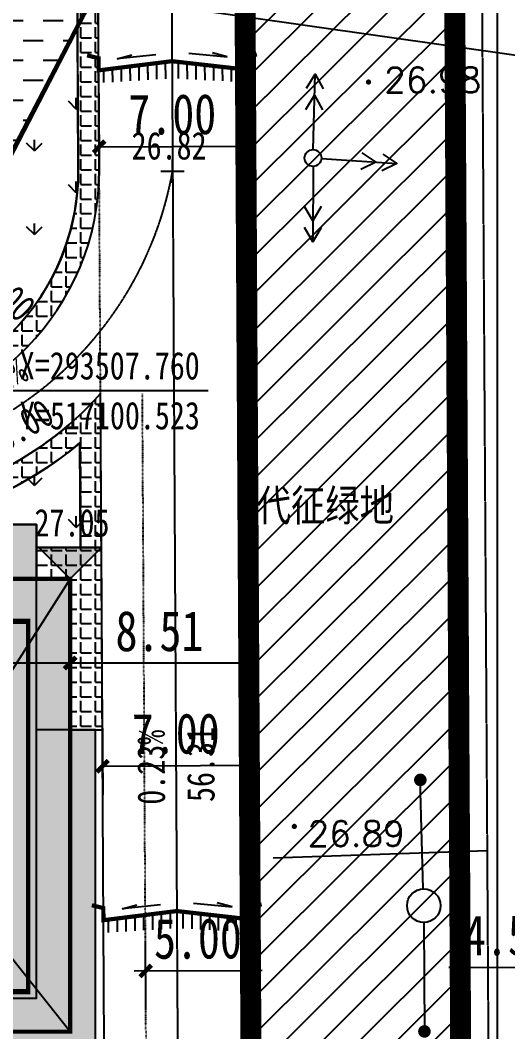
# Model space of a CAD drawing. Extents: x 1977 to 1034874806, y 3985 to 587211952.
# Drawn here: x 517108541 to 517131788, y 293480453 to 293528707 of the extents above; entities that cross this region are included whole.
import ezdxf
from ezdxf.xclip import XClip

# ---------------------------------------------------------------- set-up
doc = ezdxf.new("R2010")
doc.units = 0
doc.header["$LTSCALE"] = 10
doc.header["$MEASUREMENT"] = 0
doc.header["$XCLIPFRAME"] = 0
for name, pattern in [('109-34 轴网$0$L1$0$$AUDIT_BAD_LTYPE1', [0]), ('ACAD_ISO04W100', [30, 24, -3, 0, -3]), ('DASH', [0.35, 0.25, -0.1]), ('X-地形图$0$B1', [3, 2, -1]), ('红线参照$0$DIVIDE2', [0.625, 0.25, -0.125, 0, -0.125, 0, -0.125])]:
    doc.linetypes.add(name, pattern=pattern)
for name, color, linetype in [('01-标注_尺寸', 3, 'Continuous'), ('02-TEXT_房间', 7, 'Continuous'), ('05-填充-第三批规证建筑', 252, 'Continuous'), ('DIM_ELEV', 3, 'Continuous'), ('M-建筑 地下室轮廓', 120, 'DASH'), ('M-建筑 坐标', 3, 'Continuous'), ('M-建筑 轮廓', 51, 'Continuous'), ('M-建筑 轮廓_细线', 51, 'Continuous'), ('M-建筑 首层轮廓', 4, 'Continuous'), ('M-用地 代征绿地', 126, 'Continuous'), ('M-用地 代征道路', 216, 'Continuous'), ('M-用地 地形图', 8, 'Continuous'), ('M-用地 建筑退线', 5, 'Continuous'), ('M-用地 红线', 20, 'ACAD_ISO04W100'), ('M-绿化 填充 0.5覆土', 77, 'Continuous'), ('M-绿化 填充 实土104', 126, 'Continuous'), ('M-道路 边线', 2, 'Continuous'), ('PUB_DIM', 3, 'Continuous'), ('PUB_TEXT', 7, 'Continuous'), ('SPACE_HATCH', 8, 'Continuous'), ('X-地形图$0$GCD', 1, 'Continuous'), ('屋顶', 6, 'Continuous'), ('竖向', 3, 'Continuous'), ('透水铺装', 32, 'Continuous'), ('道路中心线', 1, 'Continuous'), ('道路横断面示意', 7, 'Continuous')]:
    doc.layers.add(name, color=color, linetype=linetype)
doc.styles.add('-黑体', font='simhei.ttf', dxfattribs={"width": 0.8})
doc.styles.get("Standard").update_dxf_attribs({"font": 'simhei.ttf', "width": 0.8})
doc.styles.add('X-地形图$0$HZ', font='simplex.shx', dxfattribs={"bigfont": 'hztxt.shx'})
doc.styles.add('黑体', font='simhei.ttf', dxfattribs={"width": 0.8})
doc.styles.add('黑体_T3', font='simhei.ttf', dxfattribs={"width": 0.8})
doc.linetypes.add('X-地形图$0$B31', pattern='A,0,-1e-09,[149,symbolx.shx,S=0.125,R=0,X=0,Y=0],-1.5', length=1.500000001)
doc.dimstyles.new('_TCH_ARCH&&550', dxfattribs={"dimtxt": 1925, "dimasz": 550, "dimexe": 1375, "dimexo": 0, "dimgap": 550, "dimtad": 1, "dimlfac": 0.001, "dimzin": 0, "dimdsep": 46, "dimtxsty": '黑体_T3', "dimblk": 'ARCHTICK', "dimcen": 0.09, "dimclrt": 7, "dimazin": 2, "dimtfac": 1, "dimtix": 1, "dimtmove": 2, "dimatfit": 3, "dimfxl": 0, "dimtolj": 1, "dimtzin": 0, "dimarcsym": 0})
pattern_1 = [(90, (517055335.4446935, 293344865.7831461), (-1995.59095, 1995.59095), [529.16132, -3462.0203]), (45, (517055335.4446935, 293344865.7831461), (-1995.592310163021, 1995.592310163021), [529.16132, -2293.0323]), (135, (517055335.4446935, 293344865.7831461), (-1995.592310163021, -1995.592310163021), [529.16132, -2293.0323])]
pattern_2 = [(0, (0, 0), (0, 698.5), [508, -190.5]), (90, (0, 0), (-698.5, 4.277078946022131e-14), [508, -190.5])]

# ---------------------------------------------------------------- blocks, each defined once
blk = doc.blocks.new('A$C3E4A7FB4')
at = {"layer": '05-填充-第三批规证建筑', "ltscale": 0.02}
h = blk.add_hatch(color=252, dxfattribs=at)
h.dxf.hatch_style = 1
h.paths.add_polyline_path([(42800, 28800.00001394749), (42800, 38600), (24400, 38600), (24400, 37200), (13200, 37200), (13200, 30200), (7600, 30200), (7600, 28800), (-3600, 28800), (-3600, 17600), (-5000, 17600), (-5000, -3600), (9200, -3600), (9200, -800), (20400, -800), (20400, 11800), (27400, 11800), (27400, 16000.00001394749), (32800, 16000.00001394749), (32800, 13200), (45600, 13200), (45600, 28800)])
blk.add_lwpolyline([(16250, 12499.99999248981), (14520, 12499.99999248981), (14520, 14799.99999248981), (16250, 14799.99999248981)], close=True)
at = {"layer": 'M-建筑 轮廓_细线'}
for points in [[(42800, 28800.00001394749), (42800, 38600), (24400, 38600), (24400, 37200), (13200, 37200), (13200, 30200), (7600, 30200), (7600, 28800), (-3600, 28800), (-3600, 17600), (-5000, 17600), (-5000, -3600), (9200, -3600), (9200, -800), (20400, -800), (20400, 11800), (27400, 11800), (27400, 16000.00001394749), (32800, 16000.00001394749), (32800, 13200), (45600, 13200), (45600, 28800)], [(27400, 16000), (42800, 16000), (42800, 38600), (24400, 38600), (24400, 37200), (13200, 37200), (13200, 29900.00001394749), (13400, 29900.00001394749), (13400, 25150.00001394749), (8850, 25150.00001394749), (8850, 28600), (7900, 28600), (7900, 28800), (-3600, 28800), (-3600, 10400), (-2200, 10400), (-2200, -800), (20400, -800), (20400, 11800), (27400, 11800)]]:
    blk.add_lwpolyline(points, close=True, dxfattribs=at)
blk = doc.blocks.new('A$C29D53FC1')
at = {"layer": '道路横断面示意'}
h = blk.add_hatch(color=256, dxfattribs=at)
h.dxf.hatch_style = 1
h.paths.add_polyline_path([(856.7492861747742, -124.9961168766022), (530.9660828113556, -20.01970621943474), (522.7596299648285, -76.26843333244324)])
for p, q in [((0, 0), (856.7492861747742, -124.9961168766022)), ((856.7492861747742, -124.9961168766022), (530.9660828113556, -20.01970621943474))]:
    blk.add_line(p, q, dxfattribs=at)
blk = doc.blocks.new('A$C1D480FC7')
at = {"layer": '05-填充-第三批规证建筑', "ltscale": 0.02}
h = blk.add_hatch(color=252, dxfattribs=at)
h.dxf.hatch_style = 1
h.paths.add_polyline_path([(19500, 14400), (19500, -2700.001630485058), (-2700, -2700.001630485058), (-2700, 27899.99836951494), (8400.000034153461, 27899.99836951494), (8400.000034153461, 29499.99760532379), (14100, 29499.99760532379), (14100, 35999.99836951494), (44400, 35999.99836951494), (44400, 14399.99836951494), (24230, 14399.99836951494), (24230, 14400.49165165424)])
at = {"linetype": '109-34 轴网$0$L1$0$$AUDIT_BAD_LTYPE1'}
for points in [[(8500.000501096249, 33799.99956291914), (14000, 33799.99956291914), (14000, 29599.99995613098), (8500.000501096249, 29599.99995613098)], [(24500, 9900.492407739162), (19500, 9900.492407739162), (19500, 14400), (24500, 14400)]]:
    blk.add_lwpolyline(points, close=True, dxfattribs=at)
at = {"layer": 'M-建筑 首层轮廓', "const_width": 200}
blk.add_lwpolyline([(19500, 14400), (19500, -2700.001630485058), (-2700, -2700.001630485058), (-2700, 27899.99836951494), (8400.000034153461, 27899.99836951494), (8400.000034153461, 29499.99760532379), (14100, 29499.99760532379), (14100, 29499.99760532379), (14100, 35999.99836951494), (44400, 35999.99836951494), (44400, 14399.99836951494), (24230, 14399.99836951494), (24230, 14400.49165165424), (19500, 14400)], dxfattribs=at)
at = {"layer": '屋顶'}
for points in [[(7599.583490014076, 30199.99997955561), (27399.58349001408, 30199.99997955561), (27399.58349001408, 11799.99997955561), (7599.583490014076, 11799.99997955561)], [(7899.583490014076, 29899.99997955561), (27099.58349001408, 29899.99997955561), (27099.58349001408, 12099.99997955561), (7899.583490014076, 12099.99997955561)], [(18150.00003361702, 28249.99998939037), (17050.0003285408, 28249.99998939037), (17050.0003285408, 26149.99996113777), (18150.00003361702, 26149.99996113777)], [(18150.00030893087, 24450.00001049042), (17050.0003285408, 24450.00001358986), (17050.0003285408, 23162.77809983492), (18150.00030893087, 23162.77809983492)], [(17050.0003285408, 23162.77809983492), (18150.00030893087, 23162.77809983492), (18150.00030893087, 24450.0000180006), (17050.0003285408, 24450.00001358986)], [(8000.000054061413, 22200.19447880983), (12550.00002348423, 22200.19447880983), (12550.00002348423, 16500.19450062513), (8000.000054061413, 16500.19450062513)], [(13900.00002348423, 16500.19450062513), (13900.00002348423, 22200.00001049042), (17400.00002348423, 22200.00001049042), (17400.00002348423, 17400.00003224611), (22399.99981158972, 17400.00003021955), (22399.99981099367, 11999.99999183416), (14699.79929858446, 11999.99999153614), (14699.79929864407, 14950.00001049042), (16500.0000000596, 14950.00001049042), (16500.0000000596, 16500.19450062513)], [(14699.79929864407, 14550.49257439375), (13699.79931497574, 14550.49257439375), (13699.79931497574, 12750.49254614115), (14699.79929864407, 12750.49254614115)]]:
    blk.add_lwpolyline(points, close=True, dxfattribs=at)
for points in [[(18149.99999803305, 24450.00001049042), (18149.99999803305, 21550.00001049042), (25700.0000000596, 21550.00001049042), (25699.9999999404, 25550.00001394749), (24500.00000035763, 25550.00001335144), (24499.99996888638, 30000.00001776218), (18150.00000202656, 30000.00001835823), (18149.99999803305, 24450.00001049042), (18149.99999803305, 24450.00001049042)], [(14899.6863219142, 16500.19450062513), (14599.99997186661, 16500.19450062513), (14599.99997186661, 15500.19451695681), (16500.00000011921, 15500.19451695681), (16500.00000011921, 16500.19450062513), (16399.6863219142, 16500.19450062513)], [(22399.99979788065, 14400.00003051758), (22399.99979788065, 14699.68638056517), (23399.99978154898, 14699.68638056517), (23399.99978154898, 12599.68635231256), (22399.99979788065, 12599.68635231256), (22399.99979788065, 12900.00003051758)]]:
    blk.add_lwpolyline(points, dxfattribs=at)
at = {"layer": '屋顶', "linetype": 'DASH'}
blk.add_lwpolyline([(7000.000063300133, 19650.19444483519), (8000.00004696846, 19650.19444483519), (8000.00004696846, 21750.19447308779), (7000.000063300133, 21750.19447308779)], close=True, dxfattribs=at)
blk = doc.blocks.new('X-地形图$0$BC119')
at = {"linetype": 'Continuous'}
blk.add_line((0.4000000000000001, 0), (3, 0), dxfattribs=at)
at = {"linetype": 'Continuous', "const_width": 0.15}
blk.add_lwpolyline([(2.925, 0, 1), (3.075, 0, 1)], format="xyb", close=True, dxfattribs=at)
at = {"linetype": 'Continuous'}
blk.add_circle((0, 0), 0.4, dxfattribs=at)
blk = doc.blocks.new('X-地形图$0$M511')
at = {"linetype": 'Continuous'}
blk.add_lwpolyline([(0.4000000000232831, 0), (4.007179676904343, 2.91038304567337e-11)], dxfattribs=at)
for points in [[(2.307179676950909, 0.3999999999650754), (3, 0), (2.307179676950909, -0.3999999999941792)], [(3.314359353855252, 0.3999999999941792), (4.007179676904343, 2.91038304567337e-11), (3.314359353855252, -0.3999999999650754)]]:
    blk.add_lwpolyline(points)
blk.add_circle((0, 0), 0.4000000000000001, dxfattribs=at)
blk = doc.blocks.new('X-地形图$0$BC200')
at = {"linetype": 'Continuous', "const_width": 0.25, "flags": 128}
blk.add_lwpolyline([(-0.125, 0, 1), (0.125, 0, 1)], format="xyb", close=True, dxfattribs=at)
blk = doc.blocks.new('X-地形图$0$A$C7BFD1BD2')
at = {"layer": 'X-地形图$0$GCD', "linetype": 'Continuous', "xscale": 0.5, "yscale": 0.5, "zscale": 0.5}
blk.add_blockref('X-地形图$0$BC200', (-174.8526124768541, -224.242856917961), dxfattribs=at)
at = {"layer": 'X-地形图$0$GCD', "linetype": 'Continuous', "xscale": 0.5000000000000001, "yscale": 0.5000000000000001, "zscale": 0.5000000000000001, "rotation": 12.41132923232411}
blk.add_blockref('X-地形图$0$BC200', (-178.3896047211019, -259.7494138632901), dxfattribs=at)
at = {"layer": 'X-地形图$0$GCD', "linetype": 'Continuous', "style": 'X-地形图$0$HZ'}
for s, p in [('26.98', (-174.1026124768541, -224.742856917961)), ('26.89', (-177.7540087111993, -260.6964690759778))]:
    blk.add_text(s, height=1.2, dxfattribs=at).set_placement(p)
blk = doc.blocks.new('dixingtu')
at = {"linetype": 'X-地形图$0$B1', "flags": 128}
blk.add_lwpolyline([(517130221.4136752, 293585909.8211697), (517131387.4226615, 293391759.9571285)], dxfattribs=at)
for points in [[(517120118.1184239, 293377370.2019362), (517125067.1132219, 293386447.6959275), (517124870.1500217, 293421447.1417159), (517129757.5204485, 293441474.9626237), (517129064.4492963, 293564630.4828299), (517108952.0187654, 293584560.9277471), (516934372.5839309, 293583956.5441711, 0.07507629949459868), (516850263.8305894, 293570957.8344297), (516833058.6072352, 293559600.885485, 0.02679212214802999), (516805772.6331713, 293547166.4583017), (516801839.8695204, 293531329.8940951, -0.1302458943098072), (516934431.4365628, 293566956.6460429), (517119047.6034387, 293567595.7761858)], [(517113257.0158966, 293364785.5015052), (517120118.1184239, 293377370.2019362), (517119047.6034387, 293567595.7761858), (516934431.4365628, 293566956.6460429, 0.1302458943098072), (516801839.8695204, 293531329.8940951), (516799128.9710066, 293520413.5725446), (516922623.7092775, 293326413.277699), (516937581.6087633, 293312226.6204827), (516956376.5843568, 293282701.2264559), (516977085.3054454, 293278102.4894085)]]:
    blk.add_lwpolyline(points, format="xyb", close=True)
at = {"linetype": 'X-地形图$0$B31', "flags": 128}
blk.add_lwpolyline([(517120601.9523091, 293488756.4247392), (517130802.7821325, 293489107.302265)], dxfattribs=at)
at = {"linetype": 'Continuous', "xscale": 1000, "yscale": 1000, "zscale": 1000}
blk.add_blockref('X-地形图$0$A$C7BFD1BD2', (517300000, 293750000), dxfattribs=at)
at = {"linetype": 'Continuous'}
for name, p, xscale, yscale, zscale, rotation in [('X-地形图$0$M511', (517122502.4859427, 293522134.9054375), 1000, 1000, 1000, 88.57936904534726), ('X-地形图$0$M511', (517122502.4859427, 293522134.9054375), 1000, 1000, 1000, 356.2476309766739), ('X-地形图$0$M511', (517122502.485943, 293522134.905437), 1000, 1000, 1000, 269.8429690519677), ('X-地形图$0$BC119', (517127784, 293486470), 2000.000000012203, 2000.000000012203, 2000.000000012203, 91.57557583174454), ('X-地形图$0$BC119', (517127784, 293486470), 1999.999999999242, 1999.999999999242, 1999.999999999242, 270.2897730647276)]:
    blk.add_blockref(name, p, dxfattribs=dict(at, xscale=xscale, yscale=yscale, zscale=zscale, rotation=rotation))
blk = doc.blocks.new('_ArchTick')
at = {"color": 0, "linetype": 'ByBlock', "const_width": 0.4}
blk.add_lwpolyline([(-0.5, -0.5), (0.5, 0.5)], dxfattribs=at)
blk = doc.blocks.new('*D373')
at = {"layer": '01-标注_尺寸', "color": 0, "lineweight": -2, "transparency": 16777216}
for p, q in [((517129514.0709072, 293484863.745012), (517129528.123737, 293482147.2708052)), ((517134071.0304801, 293484887.3190174), (517134085.08331, 293482170.8448105)), ((517129521.0106997, 293483522.2524068), (517128971.0180591, 293483519.4071918)), ((517129521.0106997, 293483522.2524068), (517134077.9702727, 293483545.8264121)), ((517134077.9702727, 293483545.8264121), (517134627.9629133, 293483548.6716271))]:
    blk.add_line(p, q, dxfattribs=at)
at = {"layer": 'Defpoints', "color": 0, "transparency": 16777216}
for p in [(517129514.0709072, 293484863.745012), (517134071.0304801, 293484887.3190174), (517134077.9702727, 293483545.8264121)]:
    blk.add_point(p, dxfattribs=at)
at = {"layer": '01-标注_尺寸', "color": 0, "lineweight": -2, "transparency": 16777216, "xscale": 550, "yscale": 550, "zscale": 550}
for p, rotation in [((517129521.0106997, 293483522.2524068), 0.2963991545750932), ((517134077.9702727, 293483545.8264121), 180.2963991545751)]:
    blk.add_blockref('_ArchTick', p, dxfattribs=dict(at, rotation=rotation))
at = {"layer": '01-标注_尺寸', "color": 7, "transparency": 16777216, "insert": (517131791.6661451, 293485046.5191712), "char_height": 1925, "attachment_point": 5, "rotation": 0.29639915457507665, "style": '黑体_T3'}
blk.add_mtext('\\A1;4.56', dxfattribs=at)
blk = doc.blocks.new('*D482')
at = {"layer": '01-标注_尺寸', "color": 0, "lineweight": -2, "transparency": 16777216}
for p, q in [((517112286.2719284, 293525216.0179642), (517112308.3445768, 293521291.9136611)), ((517119286.1611931, 293525255.3915594), (517119308.2338415, 293521331.2872562)), ((517112300.6104777, 293522666.8919095), (517119300.4997424, 293522706.2655047))]:
    blk.add_line(p, q, dxfattribs=at)
at = {"layer": 'Defpoints', "color": 0, "transparency": 16777216}
for p in [(517112286.2719284, 293525216.0179642), (517119286.1611931, 293525255.3915594), (517119300.4997424, 293522706.2655047)]:
    blk.add_point(p, dxfattribs=at)
at = {"layer": '01-标注_尺寸', "color": 0, "lineweight": -2, "transparency": 16777216, "xscale": 550, "yscale": 550, "zscale": 550}
for p, rotation in [((517119300.4997424, 293522706.2655047), 0.3222789605530527), ((517112300.6104777, 293522666.8919095), 180.322278960553)]:
    blk.add_blockref('_ArchTick', p, dxfattribs=dict(at, rotation=rotation))
at = {"layer": '01-标注_尺寸', "color": 7, "transparency": 16777216, "insert": (517115791.9867711, 293524209.869216), "char_height": 1925, "attachment_point": 5, "rotation": 0.3222789605530527, "style": '黑体_T3'}
blk.add_mtext('\\A1;7.00', dxfattribs=at)
blk = doc.blocks.new('*D492')
at = {"layer": '01-标注_尺寸', "color": 0, "lineweight": -2, "transparency": 16777216}
for p, q in [((517112450.5103379, 293496017.5037665), (517112474.5230242, 293491748.4969732)), ((517119450.3995737, 293496056.8773615), (517119474.41226, 293491787.8705681)), ((517112466.7889252, 293493123.4752216), (517119466.678161, 293493162.8488166))]:
    blk.add_line(p, q, dxfattribs=at)
at = {"layer": 'Defpoints', "color": 0, "transparency": 16777216}
for p in [(517112450.5103379, 293496017.5037665), (517119450.3995737, 293496056.8773615), (517119466.678161, 293493162.8488166)]:
    blk.add_point(p, dxfattribs=at)
at = {"layer": '01-标注_尺寸', "color": 0, "lineweight": -2, "transparency": 16777216, "xscale": 550, "yscale": 550, "zscale": 550}
for p, rotation in [((517112466.7889252, 293493123.4752216), 180.3222789599353), ((517119466.678161, 293493162.8488166), 0.3222789599352618)]:
    blk.add_blockref('_ArchTick', p, dxfattribs=dict(at, rotation=rotation))
at = {"layer": '01-标注_尺寸', "color": 7, "transparency": 16777216, "insert": (517115958.1652042, 293494666.4525281), "char_height": 1925, "attachment_point": 5, "rotation": 0.3222789599352618, "style": '黑体_T3'}
blk.add_mtext('\\A1;7.00', dxfattribs=at)
blk = doc.blocks.new('*D546')
at = {"layer": '01-标注_尺寸', "color": 0, "lineweight": -2, "transparency": 16777216}
for p, q in [((517114531.9608855, 293481542.7385681), (517114514.0411789, 293484728.5275857)), ((517119531.8818157, 293481570.8625637), (517119513.9621091, 293484756.6515812)), ((517114521.7752777, 293483353.5493373), (517113971.7839783, 293483350.4556978)), ((517114521.7752777, 293483353.5493373), (517119521.6962078, 293483381.6733328)), ((517119521.6962078, 293483381.6733328), (517120071.6875072, 293483384.7669722))]:
    blk.add_line(p, q, dxfattribs=at)
at = {"layer": 'Defpoints', "color": 0, "transparency": 16777216}
for p in [(517119521.6962078, 293483381.6733328), (517114531.9608855, 293481542.7385681), (517119531.8818157, 293481570.8625637)]:
    blk.add_point(p, dxfattribs=at)
at = {"layer": '01-标注_尺寸', "color": 0, "lineweight": -2, "transparency": 16777216, "xscale": 550, "yscale": 550, "zscale": 550}
for p, rotation in [((517114521.7752777, 293483353.5493373), 0.3222789465311848), ((517119521.6962078, 293483381.6733328), 180.3222789465312)]:
    blk.add_blockref('_ArchTick', p, dxfattribs=dict(at, rotation=rotation))
at = {"layer": '01-标注_尺寸', "color": 7, "transparency": 16777216, "insert": (517117013.1674041, 293484890.901844), "char_height": 1925, "attachment_point": 5, "rotation": 0.3222789465311703, "style": '黑体_T3'}
blk.add_mtext('\\A1;5.00', dxfattribs=at)
blk = doc.blocks.new('*D574')
at = {"layer": '01-标注_尺寸', "color": 0, "lineweight": -2, "transparency": 16777216}
for p, q in [((517080622.087593, 293493955.1791346), (517080622.087593, 293499419.6591213)), ((517110922.4163412, 293493955.1791346), (517110922.4163412, 293499419.6591213)), ((517080622.087593, 293498044.6591213), (517110922.4163412, 293498044.6591213))]:
    blk.add_line(p, q, dxfattribs=at)
at = {"layer": 'Defpoints', "color": 0, "transparency": 16777216}
for p in [(517110922.4163412, 293498044.6591213), (517080622.087593, 293493955.1791346), (517110922.4163412, 293493955.1791346)]:
    blk.add_point(p, dxfattribs=at)
at = {"layer": '01-标注_尺寸', "color": 0, "lineweight": -2, "transparency": 16777216, "xscale": 550, "yscale": 550, "zscale": 550, "rotation": 180}
blk.add_blockref('_ArchTick', (517080622.087593, 293498044.6591213), dxfattribs=at)
at = {"layer": '01-标注_尺寸', "color": 0, "lineweight": -2, "transparency": 16777216, "xscale": 550, "yscale": 550, "zscale": 550}
blk.add_blockref('_ArchTick', (517110922.4163412, 293498044.6591213), dxfattribs=at)
at = {"layer": '01-标注_尺寸', "color": 7, "transparency": 16777216, "insert": (517090790.7412005, 293499601.1978324), "char_height": 1925, "attachment_point": 5, "style": '黑体_T3'}
blk.add_mtext('\\A1;30.30', dxfattribs=at)
blk = doc.blocks.new('*D575')
at = {"layer": '01-标注_尺寸', "color": 0, "lineweight": -2, "transparency": 16777216}
for p, q in [((517110922.4163412, 293493955.1791346), (517110922.4163412, 293499419.6591213)), ((517119436.7185223, 293493955.1791346), (517119436.7185223, 293499419.6591213)), ((517110922.4163412, 293498044.6591213), (517119436.7185223, 293498044.6591213))]:
    blk.add_line(p, q, dxfattribs=at)
at = {"layer": 'Defpoints', "color": 0, "transparency": 16777216}
for p in [(517119436.7185223, 293498044.6591213), (517110922.4163412, 293493955.1791346), (517119436.7185223, 293493955.1791346)]:
    blk.add_point(p, dxfattribs=at)
at = {"layer": '01-标注_尺寸', "color": 0, "lineweight": -2, "transparency": 16777216, "xscale": 550, "yscale": 550, "zscale": 550, "rotation": 180}
blk.add_blockref('_ArchTick', (517110922.4163412, 293498044.6591213), dxfattribs=at)
at = {"layer": '01-标注_尺寸', "color": 0, "lineweight": -2, "transparency": 16777216, "xscale": 550, "yscale": 550, "zscale": 550}
blk.add_blockref('_ArchTick', (517119436.7185223, 293498044.6591213), dxfattribs=at)
at = {"layer": '01-标注_尺寸', "color": 7, "transparency": 16777216, "insert": (517115179.5674317, 293499557.1591213), "char_height": 1925, "attachment_point": 5, "style": '黑体_T3'}
blk.add_mtext('\\A1;8.51', dxfattribs=at)

msp = doc.modelspace()

# ---------------------------------------------------------------- hatches: boundary and pattern name
at = {"layer": 'DIM_ELEV'}
msp.add_hatch(color=256, dxfattribs=at).paths.add_polyline_path([(517110922.4161825, 293502055.5107641), (517109422.4161825, 293503555.5107641), (517112422.4161825, 293503555.5107641)])
at = {"layer": 'M-用地 代征绿地'}
h = msp.add_hatch(dxfattribs=at)
h.set_pattern_fill('普通砖', color=256, scale=500)
h.set_pattern_definition([(45, (5.364418029785156e-07, 897.5567491059301), (-883.8838300365748, 883.883830036575), [])])
h.paths.add_polyline_path([(517108949.4738886, 293584566.12585), (516934370.473893, 293583962.12585, 0.0374860606277796), (516891827.4738886, 293580619.12585, 0.03748490662940623), (516850261.4738886, 293570963.12585), (516833056.4738886, 293559606.12585), (516819246.4738886, 293553754.12585), (516805770.4738886, 293547171.12585), (516801837.4738886, 293531335.12585, -0.06489418597320953), (516865813.4738886, 293557783.12585, -0.0648428666169169), (516934428.4738873, 293566962.12585), (517119045.4738886, 293567601.12585), (517119567.7450143, 293474751.0862261, 0.4125670460722625), (517125567.6500984, 293468784.835022), (517128567.8982193, 293468784.835022, 0.04329282612153178), (517129601.1019961, 293468874.463633), (517129061.4738886, 293564635.12585)])
at = {"layer": 'M-用地 代征道路', "linetype": 'Continuous'}
h = msp.add_hatch(dxfattribs=at)
h.set_pattern_fill('ANSI31', color=256, scale=2000, angle=45)
h.set_pattern_definition([(90, (5.364418029785156e-07, -8.940696716308594e-07), (-3175, 6.821210263296962e-13), [])])
h.paths.add_polyline_path([(516805773.0000005, 293547165.9999991), (516819249.0000005, 293553748.9999991), (516833059.0000005, 293559600.9999991), (516850264.0000005, 293570957.9999991, -0.03748490662940613), (516891830.0000005, 293580613.9999991, -0.03748606062518316), (516934373.000002, 293583956.9999991), (517108952.0000005, 293584560.9999991), (517129064.0000005, 293564629.9999991), (517129758.0000005, 293441474.9999991), (517124870.0000005, 293421446.9999991), (517125067.0000005, 293386447.9999991), (517120118.0000005, 293377369.9999991), (517113257.0000005, 293364785.9999991), (516977085.0000005, 293278101.9999991), (516956377.0000005, 293282700.9999991), (516937582.0000005, 293312226.9999991), (516922624.0000005, 293326412.9999991), (516799129.0000005, 293520413.9999991), (516801840.0000005, 293531329.9999991)], flags=16)
edge = h.paths.add_edge_path()
edge.add_line((517148867.0000005, 293599698.9999991), (516934315.3290611, 293598955.9803599))
edge.add_arc((516935357.1341338, 293298946.8746312), 300010.9145980633, 90.19896327367037, 106.3380198189794)
edge.add_arc((516935363.7905613, 293298956.2722516), 300003.7690770355, 106.3397446327378, 122.480048359494)
edge.add_line((516774260.0000024, 293552033.0000004), (516760762.0000005, 293543440.9999991))
edge.add_line((516760762.0000005, 293543440.9999991), (516959452.0000005, 293231314.9999991))
edge.add_line((516959452.0000005, 293231314.9999991), (517150257.0000005, 293352775.9999991))
edge.add_line((517150257.0000005, 293352775.9999991), (517148867.0000005, 293599698.9999991))
h.paths.add_polyline_path([(516983988.0000005, 293276569.999999), (516977085.0000005, 293278101.9999991), (517113257.0000005, 293364785.9999991), (517108308.0000005, 293355707.9999991), (517078783.0000005, 293336912.9999991), (517064596.0000005, 293321954.9999992), (517033070.0000005, 293301886.9999991), (517013514.0000007, 293295364.9999992)])
at = {"layer": 'M-绿化 填充 0.5覆土'}
h = msp.add_hatch(dxfattribs=at)
h.set_pattern_fill('DASH', color=256, scale=1000)
h.set_pattern_definition([(0, (517055335.4446935, 293344865.7831461), (952.5, 952.5), [952.5, -952.5])])
h.paths.add_polyline_path([(517111268.326812, 293528403.5186117), (517111255.1439037, 293530747.1934126, 0.2323848710538467), (517106928.4915195, 293539429.9620715), (517086552.6935351, 293550036.9311308, 0.1230469503242225), (517089278.4397672, 293544192.8485426), (517108523.1525198, 293534174.4932308), (517097117.7898356, 293512265.4151571), (517096193.6170698, 293510490.1298075), (517100402.8274609, 293510526.8630301, 0.03686230132486175), (517102017.069671, 293510660.207516)])
at = {"layer": 'M-绿化 填充 实土104'}
h = msp.add_hatch(dxfattribs=at)
h.set_pattern_fill('GRASS', color=256, scale=1000)
h.set_pattern_definition(pattern_1)
h.paths.add_polyline_path([(517111306.661558, 293521588.316973), (517111268.326812, 293528403.5186117), (517102017.069671, 293510660.207516, 0.3707938634471042)])
h = msp.add_hatch(dxfattribs=at)
h.set_pattern_fill('GRASS', color=256, scale=1000)
h.set_pattern_definition(pattern_1)
edge = h.paths.add_edge_path()
edge.add_line((517109322.087593, 293504655.1807651), (517109322.087593, 293503555.5108652))
edge.add_line((517109322.087593, 293503555.5108652), (517111408.0940727, 293503555.5108652))
edge.add_line((517111408.0940727, 293503555.5108652), (517111380.0546038, 293508540.4045979))
edge.add_arc((517100378.2000245, 293521599.7397646), 17075.91986339173, 277.480789299196, 310.11250758250344, ccw=False)
edge.add_line((517102601.3782943, 293504669.1604018), (517102491.0029511, 293504655.1807651))
edge.add_line((517102491.0029511, 293504655.1807651), (517104450.5616238, 293504655.1807651))
edge.add_line((517104450.5616238, 293504655.1807651), (517109322.087593, 293504655.1807651))
at = {"layer": 'SPACE_HATCH'}
h = msp.add_hatch(dxfattribs=at)
h.set_pattern_fill('ANGLE', color=256, scale=200, style=0)
h.set_pattern_definition(pattern_2)
h.paths.add_polyline_path([(517112306.6460543, 293521593.9412763), (517112255.3642274, 293530710.892031, 0.1838804658218255), (517109173.4300895, 293538672.8083133), (517109004.8946255, 293538349.0546993), (517106743.8265368, 293539526.0922454, -0.2379194197144548), (517111255.3800467, 293530705.2672319), (517111306.6618736, 293521588.3164772, -0.413305352577295), (517100402.8277766, 293510526.8625342), (517095425.4096878, 293510483.4252646, -0.1227845602738686), (517090250.1830758, 293511725.8872408), (517089788.4344626, 293510838.8764076, 0.1227845603249235), (517095434.1362231, 293509483.4633416), (517100411.5543119, 293509526.9006112, 0.4133053525799392)])
h = msp.add_hatch(dxfattribs=at)
h.set_pattern_fill('ANGLE', color=256, scale=200, style=0)
h.set_pattern_definition(pattern_2)
h.paths.add_polyline_path([(517111380.0549194, 293508540.404102), (517111408.094389, 293503555.5102682), (517112408.1102085, 293503555.5102682), (517112366.8239109, 293510895.4426445, -0.2119021742050304), (517100549.7494925, 293505527.9543087), (517095469.0423653, 293505483.6156493, -0.1227845609031613), (517087941.4399855, 293507290.8330875), (517072446.9044642, 293515356.7777434), (517071985.155851, 293514469.7669102), (517087479.6913722, 293506403.8222543, 0.1227845609038061), (517095477.7689008, 293504483.6537262), (517100558.4760279, 293504527.9923856, 0.1749210350980525)])
h = msp.add_hatch(dxfattribs=at)
h.set_pattern_fill('ANGLE', color=256, scale=200, style=0)
h.set_pattern_definition(pattern_2)
h.paths.add_polyline_path([(517110922.087593, 293494855.1807711), (517112457.0425301, 293494856.2020535), (517112408.1098956, 293503555.5102682), (517109322.087593, 293503555.5102682), (517109322.087593, 293502055.1791346), (517110922.087593, 293502055.1791346)])

# ---------------------------------------------------------------- linework, layer by layer
at = {"layer": 'DIM_ELEV'}
for p, q in [((517110922.4161825, 293502055.5107641), (517109422.4161825, 293503555.5107641)), ((517109422.4161825, 293503555.5107641), (517112422.4161825, 293503555.5107641)), ((517110922.4161825, 293502055.5107641), (517112422.4161825, 293503555.5107641))]:
    msp.add_line(p, q, dxfattribs=at)
at = {"layer": 'M-建筑 地下室轮廓', "color": 5, "ltscale": 1.25, "const_width": 200, "flags": 128}
msp.add_lwpolyline([(517078822.7153697, 293454655.043418), (517061322.7265563, 293454655.0434221), (517061322.726487, 293495155.0413448), (517044333.8473822, 293495155.0413157), (516991396.7257563, 293522712.3788781), (516959674.5812705, 293461774.7423196), (516962925.4826212, 293460082.43694), (516957292.1556343, 293449260.902561), (516941354.3550842, 293457557.5929767), (516932900.7215059, 293453164.6981233), (516881167.5069034, 293480095.3209869), (516859531.8448948, 293466333.5744758), (516855211.4278414, 293473125.9596595), (516841795.4123853, 293464592.4651068), (516806254.0933536, 293520469.0913252), (516808283.5191748, 293529022.2836819), (516820009.5747326, 293536480.8492712), (516822693.0635856, 293532261.9764863), (516820499.2497375, 293530866.5622827), (516824155.4199067, 293525118.4738171, -0.4815319947310164), (516842602.8223377, 293532695.9845725), (516843127.671582, 293532422.7651878), (516848068.3125781, 293541913.6426257), (516885455.8017035, 293522450.9361167), (516891042.9754314, 293533183.759232), (516906343.9028854, 293525218.5958472), (516917933.7933307, 293547482.5591698), (516970622.21987, 293520054.66843), (516987799.2910907, 293553051.4837078), (517035254.3728598, 293528347.9171519), (517040841.533698, 293539080.7469169), (517046074.8968065, 293536356.4289083), (517057664.7793567, 293558620.4026932), (517090439.8386371, 293541558.7786388), (517090926.723677, 293542494.0758373, -0.4517382542377485), (517090710.2660825, 293562452.4178339), (517095795.6657672, 293556804.5235319, 0.5238141250600382), (517096985.2427286, 293547508.729849), (517114251.0479327, 293538520.7152445), (517112054.3397312, 293529912.3911588), (517100522.7155502, 293507760.3602595), (517100522.7155476, 293500055.0412626), (517108922.7152988, 293500055.041268), (517108922.7152926, 293482455.0412626), (517083722.2982041, 293482455.0412722), (517083722.2981974, 293463905.0414142), (517078822.7153729, 293463905.0414142), (517078822.7153697, 293454655.0437991)], format="xyb", dxfattribs=at)
at = {"layer": 'M-建筑 坐标'}
for p, q in [((517112054.3397312, 293529912.3911588), (517132299.1434901, 293527019.095001)), ((517107620.0574071, 293511037.8142208), (517117496.8506561, 293511037.8142208)), ((517110922.087593, 293502055.1791346), (517106960.2578164, 293495844.5360172)), ((517110922.087593, 293480455.1791346), (517106522.8736206, 293485978.1279861))]:
    msp.add_line(p, q, dxfattribs=at)
at = {"layer": 'M-用地 建筑退线', "linetype": '红线参照$0$DIVIDE2', "lineweight": -3, "ltscale": 2}
msp.add_line((517112366.8235618, 293510895.4431847), (517112087.3992333, 293560571.8659005), dxfattribs=at)
msp.add_lwpolyline([(516926379.1104837, 293329825.0238006), (516926511.3404244, 293329617.300891), (516941469.3551977, 293315431.2868801), (516959482.8061356, 293287133.061161), (516976147.1521047, 293283432.1085286), (517109484.292852, 293368311.5015649), (517115110.8261021, 293378631.322935), (517114366.831094, 293510899.7289438)], dxfattribs=at)
at = {"layer": 'M-用地 红线', "ltscale": 0.05, "const_width": 1000}
for points in [[(517120118.0000005, 293377369.9999991), (517125067.0000005, 293386447.9999991), (517124870.0000005, 293421446.9999991), (517129758.0000005, 293441474.9999991), (517129064.0000005, 293564629.9999991), (517108952.0000005, 293584560.9999991), (516934373.0000005, 293583956.9999991, 0.03748606062386081), (516891830.0000005, 293580613.9999991, 0.03748490662940609), (516850264.0000005, 293570957.9999991), (516833059.0000005, 293559600.9999991), (516819249.0000005, 293553748.9999991), (516805773.0000005, 293547165.9999991), (516801840.0000005, 293531329.9999991, -0.0648941859748016), (516865816.0000005, 293557777.9999991, -0.06484286661815478), (516934431.0000005, 293566956.9999991), (517119048.0000005, 293567595.9999991), (517120118.0000005, 293377369.9999991)], [(517113257.0000005, 293364785.9999991), (517120118.0000005, 293377369.9999991), (517119048.0000005, 293567595.9999991), (516934431.0000005, 293566956.9999991, 0.06484286659516672), (516865816.0000005, 293557777.9999991, 0.0648941859732095), (516801840.0000005, 293531329.9999991), (516799129.0000005, 293520413.9999991), (516922624.0000005, 293326412.9999991), (516937582.0000005, 293312226.9999991), (516956377.0000005, 293282700.9999991), (516977085.0000005, 293278101.9999991), (517113257.0000005, 293364785.9999991)]]:
    msp.add_lwpolyline(points, format="xyb", close=True, dxfattribs=at)
at = {"layer": 'M-绿化 填充 0.5覆土'}
msp.add_lwpolyline([(517111268.326812, 293528403.5186117), (517111255.1439037, 293530747.1934126, 0.2323848710542167), (517106928.4915195, 293539429.9620715), (517086552.6935351, 293550036.9311308, 0.1230469503242227), (517089278.4397672, 293544192.8485426), (517108523.1525198, 293534174.4932308), (517097117.7898356, 293512265.4151571), (517096193.6170698, 293510490.1298075), (517100402.827461, 293510526.8630301, 0.03686230132415794), (517102017.069671, 293510660.207516), (517111268.326812, 293528403.5186117)], format="xyb", close=True, dxfattribs=at)
at = {"layer": 'M-绿化 填充 实土104'}
for points in [[(517111306.661558, 293521588.3169731), (517111268.326812, 293528403.5186117), (517102017.069671, 293510660.207516, 0.3707938634478791), (517111306.661558, 293521588.3169731)], [(517109322.087593, 293504655.1807651), (517109322.087593, 293503555.5108652), (517111408.0940727, 293503555.5108652), (517111380.0546038, 293508540.4045979, -0.1433527656027441), (517102601.3782943, 293504669.1604018), (517102491.0029511, 293504655.1807651), (517104450.5616238, 293504655.1807651)]]:
    msp.add_lwpolyline(points, format="xyb", close=True, dxfattribs=at)
at = {"layer": 'M-道路 边线'}
for p, q in [((517119194.5578294, 293541540.7665057), (517119279.9760393, 293526355.0030388)), ((517112306.6457387, 293521593.9417722), (517112255.1280844, 293530752.8182116)), ((517112541.5104434, 293479839.3851604), (517112366.8235952, 293510895.4431404))]:
    msp.add_line(p, q, dxfattribs=at)
at = {"layer": 'M-道路 边线', "ltscale": 0.5}
msp.add_lwpolyline([(517119279.9760393, 293526355.0030388), (517119677.2403227, 293455728.8356759)], dxfattribs=at)
at = {"layer": 'M-道路 边线'}
for centre, radius, end in [((517100306.8355703, 293521526.4441838), 12000, 0.3222773385140432), ((517100410.1246088, 293521527.3455736), 16000, 318.3564895701719)]:
    msp.add_arc(centre, radius, 270.5000001057791, end, dxfattribs=at)
at = {"layer": 'PUB_DIM'}
msp.add_lwpolyline([(517104700.6703443, 293517226.9361271, 0, 0, 0), (517108168.944095, 293513833.1191881, 330, 0, 0), (517108883.6812345, 293513133.7260072, 0, 0, 0)], format="xyseb", dxfattribs=at)
at = {"layer": '竖向'}
for p, q in [((517115807.1722401, 293520953.308149), (517115807.1722401, 293522067.0581487)), ((517115250.2972403, 293521510.1831488), (517116364.04724, 293521510.183149))]:
    msp.add_line(p, q, dxfattribs=at)
for points in [[(517105149.8828856, 293508601.2043639, 0, 0, 0), (517109223.7929364, 293511111.27328, 400.0000000000001, 0, 0), (517110500.8538411, 293511898.1121745, 0, 0, 0)], [(517115980.4931216, 293490696.9686589, 0, 0, 0), (517115961.5533365, 293494064.1082898, 400.0000000000001, 0, 0), (517115953.1161371, 293495564.0845608, 0, 0, 0)]]:
    msp.add_lwpolyline(points, format="xyseb", dxfattribs=at)
at = {"layer": '透水铺装', "ltscale": 0.5}
for points in [[(517112306.6460543, 293521593.9412763), (517112255.3642274, 293530710.892031, 0.1838804658213078), (517109173.4300895, 293538672.8083133), (517109004.8946255, 293538349.0546993), (517106743.8265368, 293539526.0922454, -0.2379194197149091), (517111255.3800467, 293530705.2672319), (517111306.6618736, 293521588.3164772, -0.4133053525766973), (517100402.8277766, 293510526.8625342), (517095425.4096878, 293510483.4252647, -0.1227845602732971), (517090250.1830758, 293511725.8872408), (517089788.4344626, 293510838.8764076, 0.1227845603251194), (517095434.1362231, 293509483.4633416), (517100411.5543119, 293509526.9006112, 0.4133053525795519)], [(517111380.0549194, 293508540.404102), (517111408.094389, 293503555.5102682), (517112408.1102085, 293503555.5102682), (517112366.8239109, 293510895.4426445, -0.2119021742050947), (517100549.7494925, 293505527.9543087), (517095469.0423653, 293505483.6156493, -0.1227845609030059), (517087941.4399855, 293507290.8330875), (517072446.9044642, 293515356.7777434), (517071985.155851, 293514469.7669102), (517087479.6913722, 293506403.8222543, 0.1227845609037498), (517095477.7689008, 293504483.6537262), (517100558.4760279, 293504527.9923856, 0.1749210350979686)]]:
    msp.add_lwpolyline(points, format="xyb", close=True, dxfattribs=at)
at = {"layer": '透水铺装', "ltscale": 0.02}
msp.add_lwpolyline([(517110922.087593, 293494855.1807711), (517112457.0425301, 293494856.2020535), (517112408.1098956, 293503555.5102682), (517109322.087593, 293503555.5102682), (517109322.087593, 293502055.1791346), (517110922.087593, 293502055.1791346), (517110922.0875961, 293494855.1807711)], dxfattribs=at)
at = {"layer": '道路中心线', "linetype": 'ACAD_ISO04W100', "ltscale": 0.04}
msp.add_lwpolyline([(517068502.6591161, 293564083.6348404), (517115705.9186866, 293539511.1732339), (517116123.9251232, 293465197.438578), (517117548.2197783, 293465207.2534729)], dxfattribs=at)
msp.add_arc((517099051.9503057, 293524489.1541559), 17017.98255790233, 274.6413179921177, 349.9185247316855, dxfattribs=at)
at = {"layer": '道路横断面示意'}
for p, q in [((517113791.6357701, 293525809.2123207), (517113787.9793689, 293526503.9453297)), ((517114213.0597991, 293525836.1795065), (517114209.268421, 293526556.5587788)), ((517114634.483828, 293525863.1466925), (517114630.5574724, 293526609.1722278)), ((517115055.907918, 293525890.1138821), (517115051.8465855, 293526661.7856845)), ((517115477.331947, 293525917.081068), (517115473.1356376, 293526714.3991336)), ((517116087.4165853, 293525920.5127322), (517116082.6432466, 293526717.8275521)), ((517116509.1173137, 293525898.2880376), (517116504.4975126, 293526669.9566986)), ((517116930.8181029, 293525876.0633398), (517116926.3518395, 293526622.0858383)), ((517116930.818103, 293525876.0633398), (517116926.3518398, 293526622.0858383)), ((517117352.5188312, 293525853.8386452), (517117348.2061052, 293526574.2149848)), ((517117774.2195596, 293525831.6139506), (517117770.0603713, 293526526.3441314)), ((517112527.3636834, 293525728.3107633), (517112523.862151, 293526393.6179554)), ((517112948.7877123, 293525755.2779492), (517112945.4012652, 293526398.7184315)), ((517113370.2116801, 293525782.245131), (517113366.6902559, 293526451.3318729)), ((517114634.4838281, 293525863.1466925), (517114631.3105415, 293526466.0856935)), ((517118195.9203489, 293525809.3892527), (517118192.3107079, 293526412.3257994)), ((517118617.6210161, 293525787.1645615), (517118614.1801609, 293526361.9079497)), ((517119039.3217444, 293525764.9398668), (517119035.3387211, 293526430.2443506)), ((517114019.676244, 293485267.8771378), (517114016.0198532, 293485962.6101468)), ((517114441.1002734, 293485294.8443173), (517114437.3089061, 293486015.2235897)), ((517114862.5243027, 293485321.8114968), (517114858.5979584, 293486067.8370323)), ((517115283.948393, 293485348.7786801), (517115279.8870722, 293486120.4504827)), ((517115705.3724225, 293485375.7458596), (517115701.1761251, 293486173.0639253)), ((517116315.4570608, 293485379.1775145), (517116310.6837341, 293486176.4923347)), ((517116737.1577888, 293485356.9528136), (517116732.5379995, 293486128.6214747)), ((517117158.8585778, 293485334.7281094), (517117154.3923257, 293486080.750608)), ((517117158.8585779, 293485334.7281094), (517117154.3923259, 293486080.7506079)), ((517117580.5593057, 293485312.5034084), (517117576.2465906, 293486032.8797482)), ((517118002.2600338, 293485290.2787073), (517117998.1008561, 293485985.0088883)), ((517112755.404156, 293485186.9755996), (517112751.9026337, 293485852.2827917)), ((517113176.8281853, 293485213.942779), (517113173.441748, 293485857.3832615)), ((517113598.2521536, 293485240.9099546), (517113594.7307394, 293485909.9966965)), ((517114862.5243027, 293485321.8114968), (517114859.3510253, 293485924.750498)), ((517118423.9608227, 293485268.0540032), (517118420.3511909, 293485870.99055)), ((517118845.6614897, 293485245.8293055), (517118842.2206431, 293485820.5726939)), ((517119267.3622175, 293485223.6046044), (517119263.3792042, 293485888.9090882))]:
    msp.add_line(p, q, dxfattribs=at)
at = {"layer": '道路横断面示意', "const_width": 200}
for points in [[(517115777.6851456, 293526752.4333526), (517112280.086773, 293526315.6294217), (517112276.8202298, 293526896.3587374), (517111727.2652283, 293527031.2384009)], [(517115777.6851456, 293526752.4333526), (517119279.9760011, 293526355.0030885), (517119276.7094573, 293526935.7324042), (517119824.7123638, 293527076.7857197)], [(517116005.7256337, 293486211.0981397), (517112508.1272545, 293485774.2942618), (517112504.8607201, 293486355.0235775), (517111955.3057206, 293486489.9032493)], [(517116005.7256337, 293486211.0981397), (517119508.0164831, 293485813.6678225), (517119504.7499482, 293486394.3971382), (517120052.7528568, 293486535.4504455)]]:
    msp.add_lwpolyline(points, dxfattribs=at)

# ---------------------------------------------------------------- block references
at = {"layer": 'M-建筑 轮廓', "color": 4}
msp.add_blockref('A$C1D480FC7', (517066522.087593, 293466055.1807651), dxfattribs=at)
at = {"layer": 'M-建筑 轮廓_细线', "ltscale": 0.5}
msp.add_blockref('A$C3E4A7FB4', (517066522.087593, 293466055.1807651), dxfattribs=at)
at = {"layer": 'M-用地 地形图'}
ref = msp.add_blockref('dixingtu', (0.0675773024559021, -0.1061585545539856), dxfattribs=at)
XClip(ref).set_block_clipping_path([(516546032.40728575, 293199999.99999994), (517191244.7300934, 293692600.72069645)])
at = {"layer": '道路横断面示意', "yscale": 2.133333057488375, "zscale": 2.133333057488375}
for p, xscale, rotation in [((517115002.3146071, 293527054.7172926), -2.133333057488375, 357.7902078135288), ((517116575.0736311, 293527130.5491354), 2.133333057488375, 2.854351295268671), ((517115230.3550997, 293486513.3820913), -2.133333057488375, 357.7902069456105), ((517116803.114125, 293486589.2139104), 2.133333057488375, 2.854350427350379)]:
    msp.add_blockref('A$C29D53FC1', p, dxfattribs=dict(at, xscale=xscale, rotation=rotation))

# ---------------------------------------------------------------- texts
at = {"layer": '02-TEXT_房间', "width": 0.8}
msp.add_text('代征绿地', height=1500, dxfattribs=at).set_placement((517119816.8647272, 293504814.1515322))
at = {"layer": 'M-建筑 坐标', "color": 0, "style": '-黑体', "width": 0.8}
for s, p in [('X=293507.760', (517108517.9477025, 293511570.1981871)), ('Y=517100.523', (517108523.8548755, 293509191.084263))]:
    msp.add_text(s, height=1314.345991561182, dxfattribs=at).set_placement(p)
at = {"layer": 'PUB_DIM', "color": 7, "style": '黑体', "width": 0.8}
msp.add_text('R12.00', height=1314.345991561182, rotation=315.6216609270901, dxfattribs=at).set_placement((517105407.7355044, 293517234.6081064))
at = {"layer": 'PUB_TEXT', "style": '黑体', "width": 0.8}
msp.add_text('27.05', height=1314.345991561182, dxfattribs=at).set_placement((517109220.8971952, 293504080.5107641))
at = {"layer": '竖向', "color": 7, "style": '黑体', "width": 0.8}
msp.add_text('26.82', height=1314.345991561182, dxfattribs=at).set_placement((517113850.7883353, 293522062.9492919))
for s, rotation, p in [('0.30%', 31.6385777921966, (517105979.5015334, 293509737.6827917)), ('43.00', 31.6385777921966, (517107222.4585668, 293507709.0685427)), ('0.23%', 90.32227897490876, (517115444.779191, 293491287.4767774)), ('56.31', 90.32227897490876, (517117808.4398602, 293491415.963801))]:
    msp.add_text(s, height=1314.345991561182, rotation=rotation, dxfattribs=at).set_placement(p)

# ---------------------------------------------------------------- dimensions: what is measured, and where the dimension line sits
at = {"layer": '01-标注_尺寸'}
for p1, p2, distance, picture, middle in [((517112286.2719284, 293525216.0179641), (517119286.1611932, 293525255.3915593), -2549.1663806344714, '*D482', (517115791.9867711, 293524209.869216)), ((517110922.4163412, 293493955.1791346), (517119436.7185223, 293493955.1791346), 4089.479986667633, '*D575', (517115179.5674317, 293499557.1591213)), ((517112450.5103379, 293496017.5037666), (517119450.3995737, 293496056.8773615), -2894.0743271585225, '*D492', (517115958.1652042, 293494666.4525281)), ((517114531.9608855, 293481542.7385682), (517119531.8818157, 293481570.8625637), 1810.839415306456, '*D546', (517117013.1674041, 293484890.901844)), ((517129514.0709073, 293484863.745012), (517134071.0304802, 293484887.3190174), -1341.510555631726, '*D373', (517131791.6661451, 293485046.5191712))]:
    dim = msp.add_aligned_dim(p1=p1, p2=p2, distance=distance, dimstyle='_TCH_ARCH&&550', dxfattribs=at)
    dim.commit()
    dim.dimension.update_dxf_attribs({"geometry": picture, "text_midpoint": middle})
dim = msp.add_linear_dim(base=(517110922.4163412, 293498044.6591213), p1=(517080622.087593, 293493955.1791346), p2=(517110922.4163412, 293493955.1791346), angle=0, dimstyle='_TCH_ARCH&&550', dxfattribs=at)
dim.commit()
dim.dimension.update_dxf_attribs({"geometry": '*D574', "text_midpoint": (517090790.7412005, 293499601.1978324), "dimtype": 129})

doc.saveas('drawing.dxf')
